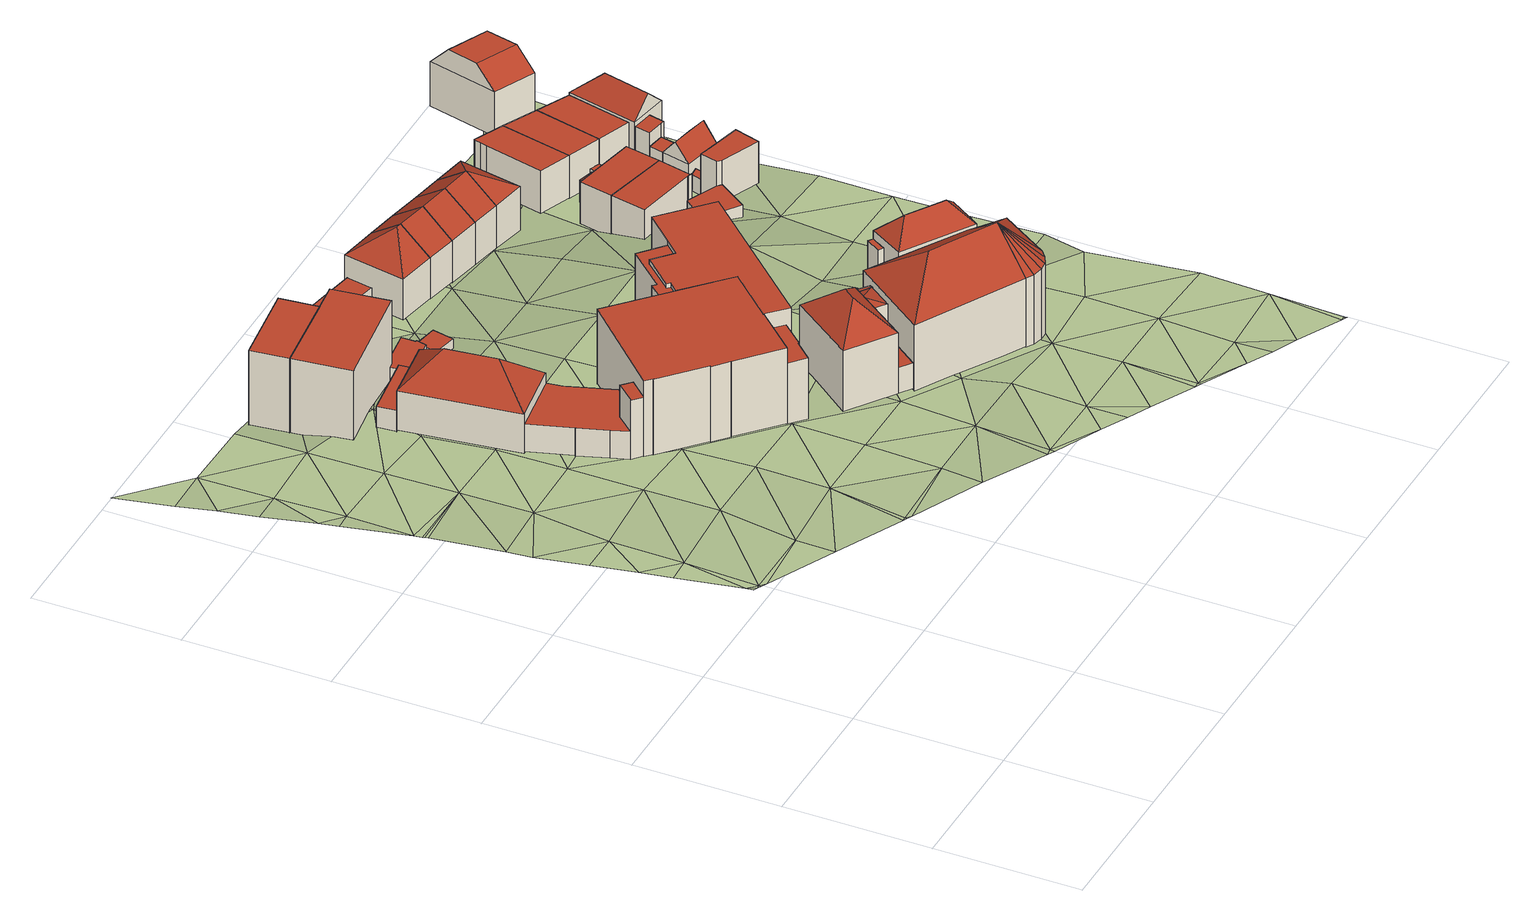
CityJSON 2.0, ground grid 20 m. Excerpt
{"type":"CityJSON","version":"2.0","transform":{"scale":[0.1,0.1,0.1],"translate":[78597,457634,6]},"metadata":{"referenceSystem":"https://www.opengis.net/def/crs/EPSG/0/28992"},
"CityObjects":{
"building1":{"type":"Building","attributes":{"RelativeEavesHeight":11.85,"AbsoluteEavesHeight":19.68,"RelativeRidgeHeight":11.85,"AbsoluteRidgeHeight":19.68,"roofType":"1000"},"geometry":[{"type":"Solid","lod":"2","boundaries":[[[[0,1,2,3]],[[1,4,5,2]],[[4,6,7,5]],[[6,0,3,7]],[[6,4,1,0]],[[3,2,5,7]]]],"semantics":{"surfaces":[{"type":"WallSurface"},{"type":"RoofSurface","Slope":90,"Direction":0},{"type":"GroundSurface"}],"values":[[0,0,0,0,1,2]]}}]},
"building2":{"type":"Building","children":["building2-1","building2-2","building2-3"]},
"building2-1":{"type":"BuildingPart","attributes":{"RelativeEavesHeight":11.81,"AbsoluteEavesHeight":19.68,"RelativeRidgeHeight":11.81,"AbsoluteRidgeHeight":19.68,"roofType":"1000"},"parents":["building2"],"geometry":[{"type":"Solid","lod":"2","boundaries":[[[[8,9,10,11]],[[9,1,12,10]],[[1,13,14,12]],[[13,8,11,14]],[[13,1,9,8]],[[11,10,12,14]]]],"semantics":{"surfaces":[{"type":"WallSurface"},{"type":"RoofSurface","Slope":90,"Direction":0},{"type":"GroundSurface"}],"values":[[0,0,0,0,1,2]]}}]},
"building2-2":{"type":"BuildingPart","attributes":{"RelativeEavesHeight":1.75,"AbsoluteEavesHeight":10.02,"RelativeRidgeHeight":1.75,"AbsoluteRidgeHeight":10.02,"roofType":"1000"},"parents":["building2"],"geometry":[{"type":"Solid","lod":"2","boundaries":[[[[15,16,17,18]],[[16,19,20,17]],[[19,21,22,20]],[[21,15,18,22]],[[21,19,16,15]],[[18,17,20,22]]]],"semantics":{"surfaces":[{"type":"WallSurface"},{"type":"RoofSurface","Slope":90,"Direction":0},{"type":"GroundSurface"}],"values":[[0,0,0,0,1,2]]}}]},
"building2-3":{"type":"BuildingPart","attributes":{"RelativeEavesHeight":2.53,"AbsoluteEavesHeight":10.43,"RelativeRidgeHeight":2.53,"AbsoluteRidgeHeight":10.43,"roofType":"1000"},"parents":["building2"],"geometry":[{"type":"Solid","lod":"2","boundaries":[[[[23,24,25,11]],[[24,26,27,25]],[[26,28,29,27]],[[28,30,31,29]],[[30,32,33,31]],[[32,34,35,33]],[[34,36,37,35]],[[36,23,11,37]],[[36,34,32,30,28,26,24,23]],[[11,25,27,29,31,33,35,37]]]],"semantics":{"surfaces":[{"type":"WallSurface"},{"type":"RoofSurface","Slope":90,"Direction":0},{"type":"GroundSurface"}],"values":[[0,0,0,0,0,0,0,0,1,2]]}}]},
"building3":{"type":"Building","children":["building3-1","building3-2","building3-3","building3-4","building3-5","building3-6","building3-7","building3-8","building3-9"]},
"building3-1":{"type":"BuildingPart","attributes":{"RelativeEavesHeight":11.09,"AbsoluteEavesHeight":21.12,"RelativeRidgeHeight":11.09,"AbsoluteRidgeHeight":21.12,"roofType":"1000"},"parents":["building3"],"geometry":[{"type":"Solid","lod":"2","boundaries":[[[[38,39,40,41]],[[39,42,43,40]],[[42,44,45,43]],[[44,46,47,45]],[[46,48,49,47]],[[48,50,51,49]],[[50,52,53,51]],[[52,54,55,53]],[[54,56,57,55]],[[56,58,59,57]],[[58,38,41,59]],[[58,56,54,52,50,48,46,44,42,39,38]],[[41,40,43,45,47,49,51,53,55,57,59]]]],"semantics":{"surfaces":[{"type":"WallSurface"},{"type":"RoofSurface","Slope":90,"Direction":0},{"type":"GroundSurface"}],"values":[[0,0,0,0,0,0,0,0,0,0,0,1,2]]}}]},
"building3-2":{"type":"BuildingPart","attributes":{"RelativeEavesHeight":10.36,"AbsoluteEavesHeight":20.52,"RelativeRidgeHeight":10.36,"AbsoluteRidgeHeight":20.52,"roofType":"1000"},"parents":["building3"],"geometry":[{"type":"Solid","lod":"2","boundaries":[[[[60,61,62,63]],[[61,64,65,62]],[[64,66,67,65]],[[66,68,69,67]],[[68,70,71,69]],[[70,72,73,71]],[[72,74,75,73]],[[74,76,77,75]],[[76,78,79,77]],[[78,60,63,79]],[[78,76,74,72,70,68,66,64,61,60]],[[63,62,65,67,69,71,73,75,77,79]]]],"semantics":{"surfaces":[{"type":"WallSurface"},{"type":"RoofSurface","Slope":90,"Direction":82.88},{"type":"GroundSurface"}],"values":[[0,0,0,0,0,0,0,0,0,0,1,2]]}}]},
"building3-3":{"type":"BuildingPart","attributes":{"RelativeEavesHeight":8.58,"AbsoluteEavesHeight":18.82,"RelativeRidgeHeight":8.58,"AbsoluteRidgeHeight":18.82,"roofType":"1000"},"parents":["building3"],"geometry":[{"type":"Solid","lod":"2","boundaries":[[[[80,81,82,77]],[[81,83,84,82]],[[83,85,79,84]],[[85,80,77,79]],[[85,83,81,80]],[[77,82,84,79]]]],"semantics":{"surfaces":[{"type":"WallSurface"},{"type":"RoofSurface","Slope":90,"Direction":0},{"type":"GroundSurface"}],"values":[[0,0,0,0,1,2]]}}]},
"building3-4":{"type":"BuildingPart","attributes":{"RelativeEavesHeight":11.25,"AbsoluteEavesHeight":21.12,"RelativeRidgeHeight":11.25,"AbsoluteRidgeHeight":21.12,"roofType":"1000"},"parents":["building3"],"geometry":[{"type":"Solid","lod":"2","boundaries":[[[[56,86,87,88]],[[86,89,90,87]],[[89,91,92,90]],[[91,93,94,92]],[[93,95,96,94]],[[95,97,98,96]],[[97,99,100,98]],[[99,101,102,100]],[[101,103,104,102]],[[103,56,88,104]],[[103,101,99,97,95,93,91,89,86,56]],[[88,87,90,92,94,96,98,100,102,104]]]],"semantics":{"surfaces":[{"type":"WallSurface"},{"type":"RoofSurface","Slope":90,"Direction":0},{"type":"GroundSurface"}],"values":[[0,0,0,0,0,0,0,0,0,0,1,2]]}}]},
"building3-5":{"type":"BuildingPart","attributes":{"RelativeEavesHeight":8.99,"AbsoluteEavesHeight":18.8,"RelativeRidgeHeight":8.99,"AbsoluteRidgeHeight":18.8,"roofType":"1000"},"parents":["building3"],"geometry":[{"type":"Solid","lod":"2","boundaries":[[[[105,106,107,108]],[[106,109,110,107]],[[109,111,112,110]],[[111,113,114,112]],[[113,115,116,114]],[[115,105,108,116]],[[115,113,111,109,106,105]],[[108,107,110,112,114,116]]]],"semantics":{"surfaces":[{"type":"WallSurface"},{"type":"RoofSurface","Slope":90,"Direction":0},{"type":"GroundSurface"}],"values":[[0,0,0,0,0,0,1,2]]}}]},
"building3-6":{"type":"BuildingPart","attributes":{"RelativeEavesHeight":3.45,"AbsoluteEavesHeight":12.64,"RelativeRidgeHeight":3.45,"AbsoluteRidgeHeight":12.64,"roofType":"1000"},"parents":["building3"],"geometry":[{"type":"Solid","lod":"2","boundaries":[[[[117,118,119,120]],[[118,121,122,119]],[[121,123,124,122]],[[123,117,120,124]],[[123,121,118,117]],[[120,119,122,124]]]],"semantics":{"surfaces":[{"type":"WallSurface"},{"type":"RoofSurface","Slope":90,"Direction":0},{"type":"GroundSurface"}],"values":[[0,0,0,0,1,2]]}}]},
"building3-7":{"type":"BuildingPart","attributes":{"RelativeEavesHeight":5.82,"AbsoluteEavesHeight":15.54,"RelativeRidgeHeight":10.03,"AbsoluteRidgeHeight":19.74,"roofType":"1040"},"parents":["building3"],"geometry":[{"type":"Solid","lod":"2","boundaries":[[[[125,126,127,128]],[[126,129,130,127]],[[129,131,132,130]],[[131,125,128,132]],[[129,126,133]],[[125,131,134]],[[126,125,134,133]],[[131,129,133,134]],[[128,127,130,132]]]],"semantics":{"surfaces":[{"type":"WallSurface"},{"type":"RoofSurface","Slope":46.97,"Direction":352.39},{"type":"RoofSurface","Slope":46.97,"Direction":171.93},{"type":"RoofSurface","Slope":46.97,"Direction":262.25},{"type":"RoofSurface","Slope":46.97,"Direction":82.16},{"type":"GroundSurface"}],"values":[[0,0,0,0,1,2,3,4,5]]}}]},
"building3-8":{"type":"BuildingPart","attributes":{"RelativeEavesHeight":8.71,"AbsoluteEavesHeight":18.68,"RelativeRidgeHeight":8.71,"AbsoluteRidgeHeight":18.68,"roofType":"1000"},"parents":["building3"],"geometry":[{"type":"Solid","lod":"2","boundaries":[[[[135,136,137,138]],[[136,139,140,137]],[[139,141,142,140]],[[141,143,144,142]],[[143,135,138,144]],[[143,141,139,136,135]],[[138,137,140,142,144]]]],"semantics":{"surfaces":[{"type":"WallSurface"},{"type":"RoofSurface","Slope":90,"Direction":0},{"type":"GroundSurface"}],"values":[[0,0,0,0,0,1,2]]}}]},
"building3-9":{"type":"BuildingPart","attributes":{"RelativeEavesHeight":4.07,"AbsoluteEavesHeight":13.98,"RelativeRidgeHeight":4.07,"AbsoluteRidgeHeight":13.98,"roofType":"1000"},"parents":["building3"],"geometry":[{"type":"Solid","lod":"2","boundaries":[[[[145,146,147,148]],[[146,149,150,147]],[[149,151,152,150]],[[151,153,154,152]],[[153,155,156,154]],[[155,157,158,156]],[[157,159,160,158]],[[159,161,162,160]],[[161,163,164,162]],[[163,145,148,164]],[[163,161,159,157,155,153,151,149,146,145]],[[148,147,150,152,154,156,158,160,162,164]]]],"semantics":{"surfaces":[{"type":"WallSurface"},{"type":"RoofSurface","Slope":90,"Direction":0},{"type":"GroundSurface"}],"values":[[0,0,0,0,0,0,0,0,0,0,1,2]]}}]},
"building4":{"type":"Building","attributes":{"RelativeEavesHeight":2.69,"AbsoluteEavesHeight":10.41,"RelativeRidgeHeight":2.69,"AbsoluteRidgeHeight":10.41,"roofType":"1000"},"geometry":[{"type":"Solid","lod":"2","boundaries":[[[[165,166,167,168]],[[166,169,170,167]],[[169,171,172,170]],[[171,165,168,172]],[[171,169,166,165]],[[168,167,170,172]]]],"semantics":{"surfaces":[{"type":"WallSurface"},{"type":"RoofSurface","Slope":90,"Direction":0},{"type":"GroundSurface"}],"values":[[0,0,0,0,1,2]]}}]},
"building5":{"type":"Building","children":["building5-1","building5-2","building5-3","building5-4"]},
"building5-1":{"type":"BuildingPart","attributes":{"RelativeEavesHeight":3.76,"AbsoluteEavesHeight":13.2,"RelativeRidgeHeight":3.76,"AbsoluteRidgeHeight":13.2,"roofType":"1000"},"parents":["building5"],"geometry":[{"type":"Solid","lod":"2","boundaries":[[[[173,174,175,176]],[[174,177,178,175]],[[177,179,180,178]],[[179,173,176,180]],[[179,177,174,173]],[[176,175,178,180]]]],"semantics":{"surfaces":[{"type":"WallSurface"},{"type":"RoofSurface","Slope":90,"Direction":0},{"type":"GroundSurface"}],"values":[[0,0,0,0,1,2]]}}]},
"building5-2":{"type":"BuildingPart","attributes":{"RelativeEavesHeight":8.09,"AbsoluteEavesHeight":17.8,"RelativeRidgeHeight":8.72,"AbsoluteRidgeHeight":18.42,"roofType":"1120"},"parents":["building5"],"geometry":[{"type":"Solid","lod":"2","boundaries":[[[[181,182,183,184]],[[182,185,186,183]],[[185,187,188,186]],[[187,181,184,188]],[[182,181,189]],[[185,182,189]],[[187,185,189]],[[181,187,189]],[[184,183,186,188]]]],"semantics":{"surfaces":[{"type":"WallSurface"},{"type":"RoofSurface","Slope":74.5,"Direction":126.23},{"type":"RoofSurface","Slope":72.62,"Direction":215.69},{"type":"RoofSurface","Slope":0,"Direction":305.27},{"type":"RoofSurface","Slope":72.11,"Direction":35.34},{"type":"GroundSurface"}],"values":[[0,0,0,0,1,2,3,4,5]]}}]},
"building5-3":{"type":"BuildingPart","attributes":{"RelativeEavesHeight":7.93,"AbsoluteEavesHeight":17.8,"RelativeRidgeHeight":7.93,"AbsoluteRidgeHeight":17.8,"roofType":"1000"},"parents":["building5"],"geometry":[{"type":"Solid","lod":"2","boundaries":[[[[187,190,191,192]],[[190,193,194,191]],[[193,195,196,194]],[[195,197,198,196]],[[197,181,199,198]],[[181,187,192,199]],[[181,197,195,193,190,187]],[[192,191,194,196,198,199]]]],"semantics":{"surfaces":[{"type":"WallSurface"},{"type":"RoofSurface","Slope":90,"Direction":0},{"type":"GroundSurface"}],"values":[[0,0,0,0,0,0,1,2]]}}]},
"building5-4":{"type":"BuildingPart","attributes":{"RelativeEavesHeight":9.04,"AbsoluteEavesHeight":18.5,"RelativeRidgeHeight":12.84,"AbsoluteRidgeHeight":22.3,"roofType":"1040"},"parents":["building5"],"geometry":[{"type":"Solid","lod":"2","boundaries":[[[[200,201,202,203]],[[201,204,205,202]],[[204,206,207,205]],[[206,200,203,207]],[[204,201,208]],[[200,206,209]],[[201,200,209,208]],[[206,204,208,209]],[[203,202,205,207]]]],"semantics":{"surfaces":[{"type":"WallSurface"},{"type":"RoofSurface","Slope":48.47,"Direction":215.42},{"type":"RoofSurface","Slope":48.47,"Direction":35.89},{"type":"RoofSurface","Slope":44.86,"Direction":125.3},{"type":"RoofSurface","Slope":44.86,"Direction":305.55},{"type":"GroundSurface"}],"values":[[0,0,0,0,1,2,3,4,5]]}}]},
"building6":{"type":"Building","children":["building6-1","building6-2"]},
"building6-1":{"type":"BuildingPart","attributes":{"RelativeEavesHeight":6,"AbsoluteEavesHeight":13.61,"RelativeRidgeHeight":9.22,"AbsoluteRidgeHeight":16.84,"roofType":"1130"},"parents":["building6"],"geometry":[{"type":"Solid","lod":"2","boundaries":[[[[210,211,212,213]],[[211,214,215,212]],[[214,216,217,215]],[[216,210,213,217]],[[214,211,218]],[[210,216,219]],[[211,210,219,218]],[[216,214,218,219]],[[213,212,215,217]]]],"semantics":{"surfaces":[{"type":"WallSurface"},{"type":"RoofSurface","Slope":55.9,"Direction":280.5},{"type":"RoofSurface","Slope":53.64,"Direction":190.85},{"type":"RoofSurface","Slope":53.75,"Direction":10.7},{"type":"GroundSurface"}],"values":[[0,0,0,0,1,0,2,3,4]]}}]},
"building6-2":{"type":"BuildingPart","attributes":{"RelativeEavesHeight":2.76,"AbsoluteEavesHeight":10.41,"RelativeRidgeHeight":2.76,"AbsoluteRidgeHeight":10.41,"roofType":"1010"},"parents":["building6"],"geometry":[{"type":"Solid","lod":"2","boundaries":[[[[220,221,222,223]],[[221,224,225,222]],[[224,226,227,225]],[[226,220,223,227]],[[226,224,221,220]],[[223,222,225,227]]]],"semantics":{"surfaces":[{"type":"WallSurface"},{"type":"RoofSurface","Slope":90,"Direction":0},{"type":"GroundSurface"}],"values":[[0,0,0,0,1,2]]}}]},
"building7":{"type":"Building","attributes":{"RelativeEavesHeight":10.04,"AbsoluteEavesHeight":18.86,"RelativeRidgeHeight":14.78,"AbsoluteRidgeHeight":23.61,"roofType":"1130"},"geometry":[{"type":"Solid","lod":"2","boundaries":[[[[228,229,230,231]],[[229,232,233,230]],[[232,234,235,233]],[[234,228,231,235]],[[232,229,236]],[[228,234,237]],[[229,228,237,236]],[[234,232,236,237]],[[231,230,233,235]]]],"semantics":{"surfaces":[{"type":"WallSurface"},{"type":"RoofSurface","Slope":50.24,"Direction":306.13},{"type":"RoofSurface","Slope":52.05,"Direction":209.11},{"type":"RoofSurface","Slope":52.98,"Direction":30.52},{"type":"GroundSurface"}],"values":[[0,0,0,0,1,0,2,3,4]]}}]},
"building8":{"type":"Building","attributes":{"RelativeEavesHeight":6.15,"AbsoluteEavesHeight":13.61,"RelativeRidgeHeight":9.38,"AbsoluteRidgeHeight":16.84,"roofType":"1030"},"geometry":[{"type":"Solid","lod":"2","boundaries":[[[[238,210,239,240]],[[210,216,241,239]],[[216,242,243,241]],[[242,238,240,243]],[[216,210,219]],[[238,242,244]],[[210,238,244,219]],[[242,216,219,244]],[[240,239,241,243]]]],"semantics":{"surfaces":[{"type":"WallSurface"},{"type":"RoofSurface","Slope":53.72,"Direction":190.9},{"type":"RoofSurface","Slope":53.72,"Direction":10.81},{"type":"GroundSurface"}],"values":[[0,0,0,0,0,0,1,2,3]]}}]},
"building9":{"type":"Building","children":["building9-1","building9-2","building9-3","building9-4"]},
"building9-1":{"type":"BuildingPart","attributes":{"RelativeEavesHeight":10.44,"AbsoluteEavesHeight":18.86,"RelativeRidgeHeight":15.19,"AbsoluteRidgeHeight":23.61,"roofType":"1070"},"parents":["building9"],"geometry":[{"type":"Solid","lod":"2","boundaries":[[[[245,246,247,248]],[[246,249,250,247]],[[249,251,252,250]],[[251,253,254,252]],[[253,228,255,254]],[[228,234,256,255]],[[234,257,258,256]],[[257,245,248,258]],[[246,245,237]],[[249,246,237]],[[251,249,237]],[[253,251,237]],[[228,253,237]],[[234,228,237]],[[257,234,237]],[[245,257,237]],[[248,247,250,252,254,255,256,258]]]],"semantics":{"surfaces":[{"type":"WallSurface"},{"type":"RoofSurface","Slope":48.25,"Direction":137.38},{"type":"RoofSurface","Slope":50.55,"Direction":155.22},{"type":"RoofSurface","Slope":51.91,"Direction":173.13},{"type":"RoofSurface","Slope":52.27,"Direction":192.32},{"type":"RoofSurface","Slope":51.95,"Direction":209.04},{"type":"RoofSurface","Slope":0,"Direction":299.64},{"type":"RoofSurface","Slope":51.73,"Direction":36.91},{"type":"RoofSurface","Slope":45.77,"Direction":122.49},{"type":"GroundSurface"}],"values":[[0,0,0,0,0,0,0,0,1,2,3,4,5,6,7,8,9]]}}]},
"building9-2":{"type":"BuildingPart","attributes":{"RelativeEavesHeight":2.31,"AbsoluteEavesHeight":11.07,"RelativeRidgeHeight":2.76,"AbsoluteRidgeHeight":11.53,"roofType":"1030"},"parents":["building9"],"geometry":[{"type":"Solid","lod":"2","boundaries":[[[[259,260,261,262]],[[260,263,264,261]],[[263,265,266,264]],[[265,259,262,266]],[[263,260,267]],[[259,265,268]],[[260,259,268,267]],[[265,263,267,268]],[[262,261,264,266]]]],"semantics":{"surfaces":[{"type":"WallSurface"},{"type":"RoofSurface","Slope":66.63,"Direction":300.1},{"type":"RoofSurface","Slope":66.62,"Direction":119.56},{"type":"GroundSurface"}],"values":[[0,0,0,0,0,0,1,2,3]]}}]},
"building9-3":{"type":"BuildingPart","attributes":{"RelativeEavesHeight":4.86,"AbsoluteEavesHeight":13.2,"RelativeRidgeHeight":4.86,"AbsoluteRidgeHeight":13.2,"roofType":"1000"},"parents":["building9"],"geometry":[{"type":"Solid","lod":"2","boundaries":[[[[269,270,271,272]],[[270,273,274,271]],[[273,275,276,274]],[[275,277,278,276]],[[277,269,272,278]],[[277,275,273,270,269]],[[272,271,274,276,278]]]],"semantics":{"surfaces":[{"type":"WallSurface"},{"type":"RoofSurface","Slope":90,"Direction":248.65},{"type":"GroundSurface"}],"values":[[0,0,0,0,0,1,2]]}}]},
"building9-4":{"type":"BuildingPart","attributes":{"RelativeEavesHeight":3.58,"AbsoluteEavesHeight":11.9,"RelativeRidgeHeight":3.58,"AbsoluteRidgeHeight":11.9,"roofType":"1000"},"parents":["building9"],"geometry":[{"type":"Solid","lod":"2","boundaries":[[[[279,280,274,276]],[[280,281,282,274]],[[281,283,284,282]],[[283,285,286,284]],[[285,287,288,286]],[[287,289,290,288]],[[289,291,278,290]],[[291,279,276,278]],[[291,289,287,285,283,281,280,279]],[[276,274,282,284,286,288,290,278]]]],"semantics":{"surfaces":[{"type":"WallSurface"},{"type":"RoofSurface","Slope":90,"Direction":233.91},{"type":"GroundSurface"}],"values":[[0,0,0,0,0,0,0,0,1,2]]}}]},
"building10":{"type":"Building","attributes":{"RelativeEavesHeight":6.36,"AbsoluteEavesHeight":13.61,"RelativeRidgeHeight":9.59,"AbsoluteRidgeHeight":16.84,"roofType":"1030"},"geometry":[{"type":"Solid","lod":"2","boundaries":[[[[292,238,293,294]],[[238,242,295,293]],[[242,296,297,295]],[[296,292,294,297]],[[242,238,244]],[[292,296,298]],[[238,292,298,244]],[[296,242,244,298]],[[294,293,295,297]]]],"semantics":{"surfaces":[{"type":"WallSurface"},{"type":"RoofSurface","Slope":53.77,"Direction":190.91},{"type":"RoofSurface","Slope":53.77,"Direction":10.82},{"type":"GroundSurface"}],"values":[[0,0,0,0,0,0,1,2,3]]}}]},
"building11":{"type":"Building","attributes":{"RelativeEavesHeight":6.47,"AbsoluteEavesHeight":13.61,"RelativeRidgeHeight":9.7,"AbsoluteRidgeHeight":16.84,"roofType":"1030"},"geometry":[{"type":"Solid","lod":"2","boundaries":[[[[299,292,300,301]],[[292,296,302,300]],[[296,303,304,302]],[[303,299,301,304]],[[296,292,298]],[[299,303,305]],[[292,299,305,298]],[[303,296,298,305]],[[301,300,302,304]]]],"semantics":{"surfaces":[{"type":"WallSurface"},{"type":"RoofSurface","Slope":53.81,"Direction":190.91},{"type":"RoofSurface","Slope":53.81,"Direction":10.82},{"type":"GroundSurface"}],"values":[[0,0,0,0,0,0,1,2,3]]}}]},
"building12":{"type":"Building","children":["building12-1","building12-2"]},
"building12-1":{"type":"BuildingPart","attributes":{"RelativeEavesHeight":5.87,"AbsoluteEavesHeight":13.97,"RelativeRidgeHeight":8.82,"AbsoluteRidgeHeight":16.91,"roofType":"1040"},"parents":["building12"],"geometry":[{"type":"Solid","lod":"2","boundaries":[[[[306,307,308,309]],[[307,310,311,308]],[[310,312,313,311]],[[312,306,309,313]],[[310,307,314]],[[306,312,315]],[[307,306,315,314]],[[312,310,314,315]],[[309,308,311,313]]]],"semantics":{"surfaces":[{"type":"WallSurface"},{"type":"RoofSurface","Slope":42.08,"Direction":299.93},{"type":"RoofSurface","Slope":42.11,"Direction":122.25},{"type":"RoofSurface","Slope":42.71,"Direction":212.88},{"type":"RoofSurface","Slope":42.71,"Direction":33.02},{"type":"GroundSurface"}],"values":[[0,0,0,0,1,2,3,4,5]]}}]},
"building12-2":{"type":"BuildingPart","attributes":{"RelativeEavesHeight":4.59,"AbsoluteEavesHeight":12.82,"RelativeRidgeHeight":4.59,"AbsoluteRidgeHeight":12.82,"roofType":"1000"},"parents":["building12"],"geometry":[{"type":"Solid","lod":"2","boundaries":[[[[316,317,318,319]],[[317,320,321,318]],[[320,322,323,321]],[[322,316,319,323]],[[322,320,317,316]],[[319,318,321,323]]]],"semantics":{"surfaces":[{"type":"WallSurface"},{"type":"RoofSurface","Slope":90,"Direction":0},{"type":"GroundSurface"}],"values":[[0,0,0,0,1,2]]}}]},
"building13":{"type":"Building","attributes":{"RelativeEavesHeight":6.51,"AbsoluteEavesHeight":13.61,"RelativeRidgeHeight":9.74,"AbsoluteRidgeHeight":16.84,"roofType":"1120"},"geometry":[{"type":"Solid","lod":"2","boundaries":[[[[324,299,301,325]],[[299,303,304,301]],[[303,326,327,304]],[[326,324,325,327]],[[299,324,305]],[[303,299,305]],[[326,303,305]],[[324,326,305]],[[325,301,304,327]]]],"semantics":{"surfaces":[{"type":"WallSurface"},{"type":"RoofSurface","Slope":53.83,"Direction":190.95},{"type":"RoofSurface","Slope":0,"Direction":280.77},{"type":"RoofSurface","Slope":53.83,"Direction":10.77},{"type":"RoofSurface","Slope":56.54,"Direction":101.1},{"type":"GroundSurface"}],"values":[[0,0,0,0,1,2,3,4,5]]}}]},
"building14":{"type":"Building","children":["building14-1","building14-2","building14-3","building14-4"]},
"building14-1":{"type":"BuildingPart","attributes":{"RelativeEavesHeight":2.54,"AbsoluteEavesHeight":9.93,"RelativeRidgeHeight":2.54,"AbsoluteRidgeHeight":9.93,"roofType":"1000"},"parents":["building14"],"geometry":[{"type":"Solid","lod":"2","boundaries":[[[[328,329,330,331]],[[329,332,333,330]],[[332,334,335,333]],[[334,336,337,335]],[[336,328,331,337]],[[336,334,332,329,328]],[[331,330,333,335,337]]]],"semantics":{"surfaces":[{"type":"WallSurface"},{"type":"RoofSurface","Slope":90,"Direction":0},{"type":"GroundSurface"}],"values":[[0,0,0,0,0,1,2]]}}]},
"building14-2":{"type":"BuildingPart","attributes":{"RelativeEavesHeight":5.23,"AbsoluteEavesHeight":13.42,"RelativeRidgeHeight":5.23,"AbsoluteRidgeHeight":13.42,"roofType":"1000"},"parents":["building14"],"geometry":[{"type":"Solid","lod":"2","boundaries":[[[[338,339,340,341]],[[339,342,343,340]],[[342,338,341,343]],[[342,339,338]],[[341,340,343]]]],"semantics":{"surfaces":[{"type":"WallSurface"},{"type":"RoofSurface","Slope":90,"Direction":0},{"type":"GroundSurface"}],"values":[[0,0,0,1,2]]}}]},
"building14-3":{"type":"BuildingPart","attributes":{"RelativeEavesHeight":5.62,"AbsoluteEavesHeight":13.42,"RelativeRidgeHeight":5.62,"AbsoluteRidgeHeight":13.42,"roofType":"1000"},"parents":["building14"],"geometry":[{"type":"Solid","lod":"2","boundaries":[[[[344,345,346,347]],[[345,348,349,346]],[[348,339,350,349]],[[339,344,347,350]],[[339,348,345,344]],[[347,346,349,350]]]],"semantics":{"surfaces":[{"type":"WallSurface"},{"type":"RoofSurface","Slope":90,"Direction":0},{"type":"GroundSurface"}],"values":[[0,0,0,0,1,2]]}}]},
"building14-4":{"type":"BuildingPart","attributes":{"RelativeEavesHeight":2.14,"AbsoluteEavesHeight":9.44,"RelativeRidgeHeight":2.14,"AbsoluteRidgeHeight":9.44,"roofType":"1000"},"parents":["building14"],"geometry":[{"type":"Solid","lod":"2","boundaries":[[[[351,352,353,354]],[[352,355,356,353]],[[355,357,358,356]],[[357,351,354,358]],[[357,355,352,351]],[[354,353,356,358]]]],"semantics":{"surfaces":[{"type":"WallSurface"},{"type":"RoofSurface","Slope":90,"Direction":0},{"type":"GroundSurface"}],"values":[[0,0,0,0,1,2]]}}]},
"building15":{"type":"Building","attributes":{"RelativeEavesHeight":6.26,"AbsoluteEavesHeight":13.42,"RelativeRidgeHeight":6.26,"AbsoluteRidgeHeight":13.42,"roofType":"1000"},"geometry":[{"type":"Solid","lod":"2","boundaries":[[[[348,345,359,360]],[[345,361,362,359]],[[361,363,364,362]],[[363,348,360,364]],[[363,361,345,348]],[[360,359,362,364]]]],"semantics":{"surfaces":[{"type":"WallSurface"},{"type":"RoofSurface","Slope":90,"Direction":0},{"type":"GroundSurface"}],"values":[[0,0,0,0,1,2]]}}]},
"building16":{"type":"Building","attributes":{"RelativeEavesHeight":6.29,"AbsoluteEavesHeight":13.26,"RelativeRidgeHeight":6.29,"AbsoluteRidgeHeight":13.26,"roofType":"1000"},"geometry":[{"type":"Solid","lod":"2","boundaries":[[[[365,366,367,368]],[[366,369,370,367]],[[369,371,372,370]],[[371,373,374,372]],[[373,375,376,374]],[[375,377,378,376]],[[377,365,368,378]],[[377,375,373,371,369,366,365]],[[368,367,370,372,374,376,378]]]],"semantics":{"surfaces":[{"type":"WallSurface"},{"type":"RoofSurface","Slope":90,"Direction":0},{"type":"GroundSurface"}],"values":[[0,0,0,0,0,0,0,1,2]]}}]},
"building17":{"type":"Building","children":["building17-1","building17-2","building17-3"]},
"building17-1":{"type":"BuildingPart","attributes":{"RelativeEavesHeight":2.46,"AbsoluteEavesHeight":9.56,"RelativeRidgeHeight":2.46,"AbsoluteRidgeHeight":9.56,"roofType":"1000"},"parents":["building17"],"geometry":[{"type":"Solid","lod":"2","boundaries":[[[[379,380,381,382]],[[380,383,384,381]],[[383,385,386,384]],[[385,387,388,386]],[[387,389,390,388]],[[389,379,382,390]],[[389,387,385,383,380,379]],[[382,381,384,386,388,390]]]],"semantics":{"surfaces":[{"type":"WallSurface"},{"type":"RoofSurface","Slope":90,"Direction":0},{"type":"GroundSurface"}],"values":[[0,0,0,0,0,0,1,2]]}}]},
"building17-2":{"type":"BuildingPart","attributes":{"RelativeEavesHeight":3.22,"AbsoluteEavesHeight":10.36,"RelativeRidgeHeight":3.22,"AbsoluteRidgeHeight":10.36,"roofType":"1000"},"parents":["building17"],"geometry":[{"type":"Solid","lod":"2","boundaries":[[[[391,392,393,388]],[[392,394,395,393]],[[394,396,390,395]],[[396,391,388,390]],[[396,394,392,391]],[[388,393,395,390]]]],"semantics":{"surfaces":[{"type":"WallSurface"},{"type":"RoofSurface","Slope":90,"Direction":0},{"type":"GroundSurface"}],"values":[[0,0,0,0,1,2]]}}]},
"building17-3":{"type":"BuildingPart","attributes":{"RelativeEavesHeight":6.37,"AbsoluteEavesHeight":13.26,"RelativeRidgeHeight":6.37,"AbsoluteRidgeHeight":13.26,"roofType":"1000"},"parents":["building17"],"geometry":[{"type":"Solid","lod":"2","boundaries":[[[[365,377,397,398]],[[377,399,400,397]],[[399,401,402,400]],[[401,365,398,402]],[[401,399,377,365]],[[398,397,400,402]]]],"semantics":{"surfaces":[{"type":"WallSurface"},{"type":"RoofSurface","Slope":90,"Direction":0},{"type":"GroundSurface"}],"values":[[0,0,0,0,1,2]]}}]},
"building18":{"type":"Building","children":["building18-1","building18-2"]},
"building18-1":{"type":"BuildingPart","attributes":{"RelativeEavesHeight":2.44,"AbsoluteEavesHeight":9.73,"RelativeRidgeHeight":2.44,"AbsoluteRidgeHeight":9.73,"roofType":"1000"},"parents":["building18"],"geometry":[{"type":"Solid","lod":"2","boundaries":[[[[403,404,405,406]],[[404,407,408,405]],[[407,409,410,408]],[[409,403,406,410]],[[409,407,404,403]],[[406,405,408,410]]]],"semantics":{"surfaces":[{"type":"WallSurface"},{"type":"RoofSurface","Slope":90,"Direction":0},{"type":"GroundSurface"}],"values":[[0,0,0,0,1,2]]}}]},
"building18-2":{"type":"BuildingPart","attributes":{"RelativeEavesHeight":6.22,"AbsoluteEavesHeight":13.53,"RelativeRidgeHeight":6.22,"AbsoluteRidgeHeight":13.53,"roofType":"1000"},"parents":["building18"],"geometry":[{"type":"Solid","lod":"2","boundaries":[[[[411,412,413,408]],[[412,414,415,413]],[[414,416,417,415]],[[416,418,419,417]],[[418,420,410,419]],[[420,411,408,410]],[[420,418,416,414,412,411]],[[408,413,415,417,419,410]]]],"semantics":{"surfaces":[{"type":"WallSurface"},{"type":"RoofSurface","Slope":90,"Direction":0},{"type":"GroundSurface"}],"values":[[0,0,0,0,0,0,1,2]]}}]},
"building19":{"type":"Building","children":["building19-1","building19-2","building19-3","building19-4"]},
"building19-1":{"type":"BuildingPart","attributes":{"RelativeEavesHeight":2.05,"AbsoluteEavesHeight":9.23,"RelativeRidgeHeight":2.05,"AbsoluteRidgeHeight":9.23,"roofType":"1000"},"parents":["building19"],"geometry":[{"type":"Solid","lod":"2","boundaries":[[[[421,422,423,424]],[[422,425,426,423]],[[425,427,428,426]],[[427,421,424,428]],[[427,425,422,421]],[[424,423,426,428]]]],"semantics":{"surfaces":[{"type":"WallSurface"},{"type":"RoofSurface","Slope":90,"Direction":0},{"type":"GroundSurface"}],"values":[[0,0,0,0,1,2]]}}]},
"building19-2":{"type":"BuildingPart","attributes":{"RelativeEavesHeight":3.97,"AbsoluteEavesHeight":11.13,"RelativeRidgeHeight":3.97,"AbsoluteRidgeHeight":11.13,"roofType":"1000"},"parents":["building19"],"geometry":[{"type":"Solid","lod":"2","boundaries":[[[[429,430,431,432]],[[430,433,434,431]],[[433,435,436,434]],[[435,429,432,436]],[[435,433,430,429]],[[432,431,434,436]]]],"semantics":{"surfaces":[{"type":"WallSurface"},{"type":"RoofSurface","Slope":90,"Direction":191.59},{"type":"GroundSurface"}],"values":[[0,0,0,0,1,2]]}}]},
"building19-3":{"type":"BuildingPart","attributes":{"RelativeEavesHeight":2.18,"AbsoluteEavesHeight":9.44,"RelativeRidgeHeight":2.18,"AbsoluteRidgeHeight":9.44,"roofType":"1000"},"parents":["building19"],"geometry":[{"type":"Solid","lod":"2","boundaries":[[[[437,438,406,405]],[[438,355,356,406]],[[355,352,353,356]],[[352,439,440,353]],[[439,441,442,440]],[[441,437,405,442]],[[441,439,352,355,438,437]],[[405,406,356,353,440,442]]]],"semantics":{"surfaces":[{"type":"WallSurface"},{"type":"RoofSurface","Slope":90,"Direction":0},{"type":"GroundSurface"}],"values":[[0,0,0,0,0,0,1,2]]}}]},
"building19-4":{"type":"BuildingPart","attributes":{"RelativeEavesHeight":3.93,"AbsoluteEavesHeight":11.13,"RelativeRidgeHeight":6.25,"AbsoluteRidgeHeight":13.46,"roofType":"1030"},"parents":["building19"],"geometry":[{"type":"Solid","lod":"2","boundaries":[[[[443,444,445,446]],[[444,435,436,445]],[[435,447,428,436]],[[447,443,446,428]],[[435,444,448]],[[443,447,449]],[[444,443,449,448]],[[447,435,448,449]],[[446,445,436,428]]]],"semantics":{"surfaces":[{"type":"WallSurface"},{"type":"RoofSurface","Slope":41.05,"Direction":192.13},{"type":"RoofSurface","Slope":41.05,"Direction":11.53},{"type":"GroundSurface"}],"values":[[0,0,0,0,0,0,1,2,3]]}}]},
"building20":{"type":"Building","children":["building20-1","building20-2"]},
"building20-1":{"type":"BuildingPart","attributes":{"RelativeEavesHeight":2.46,"AbsoluteEavesHeight":9.53,"RelativeRidgeHeight":2.46,"AbsoluteRidgeHeight":9.53,"roofType":"1000"},"parents":["building20"],"geometry":[{"type":"Solid","lod":"2","boundaries":[[[[450,451,452,453]],[[451,454,455,452]],[[454,456,457,455]],[[456,450,453,457]],[[456,454,451,450]],[[453,452,455,457]]]],"semantics":{"surfaces":[{"type":"WallSurface"},{"type":"RoofSurface","Slope":90,"Direction":0},{"type":"GroundSurface"}],"values":[[0,0,0,0,1,2]]}}]},
"building20-2":{"type":"BuildingPart","attributes":{"RelativeEavesHeight":6.42,"AbsoluteEavesHeight":13.26,"RelativeRidgeHeight":6.42,"AbsoluteRidgeHeight":13.26,"roofType":"1000"},"parents":["building20"],"geometry":[{"type":"Solid","lod":"2","boundaries":[[[[399,458,459,460]],[[458,461,462,459]],[[461,401,463,462]],[[401,399,460,463]],[[401,461,458,399]],[[460,459,462,463]]]],"semantics":{"surfaces":[{"type":"WallSurface"},{"type":"RoofSurface","Slope":90,"Direction":256.89},{"type":"GroundSurface"}],"values":[[0,0,0,0,1,2]]}}]},
"building21":{"type":"Building","children":["building21-1","building21-2"]},
"building21-1":{"type":"BuildingPart","attributes":{"RelativeEavesHeight":6.92,"AbsoluteEavesHeight":13.74,"RelativeRidgeHeight":9.54,"AbsoluteRidgeHeight":16.36,"roofType":"1130"},"parents":["building21"],"geometry":[{"type":"Solid","lod":"2","boundaries":[[[[464,465,459,466]],[[465,467,468,459]],[[467,469,470,468]],[[469,464,466,470]],[[467,465,471]],[[464,469,472]],[[465,464,472,471]],[[469,467,471,472]],[[466,459,468,470]]]],"semantics":{"surfaces":[{"type":"WallSurface"},{"type":"RoofSurface","Slope":44.27,"Direction":25.9},{"type":"RoofSurface","Slope":46.39,"Direction":282.82},{"type":"RoofSurface","Slope":46.41,"Direction":103.15},{"type":"GroundSurface"}],"values":[[0,0,0,0,1,0,2,3,4]]}}]},
"building21-2":{"type":"BuildingPart","attributes":{"RelativeEavesHeight":6.04,"AbsoluteEavesHeight":13.13,"RelativeRidgeHeight":6.04,"AbsoluteRidgeHeight":13.13,"roofType":"1000"},"parents":["building21"],"geometry":[{"type":"Solid","lod":"2","boundaries":[[[[473,474,475,476]],[[474,477,478,475]],[[477,479,480,478]],[[479,481,482,480]],[[481,473,476,482]],[[481,479,477,474,473]],[[476,475,478,480,482]]]],"semantics":{"surfaces":[{"type":"WallSurface"},{"type":"RoofSurface","Slope":90,"Direction":55.71},{"type":"GroundSurface"}],"values":[[0,0,0,0,0,1,2]]}}]},
"building22":{"type":"Building","children":["building22-1","building22-2"]},
"building22-1":{"type":"BuildingPart","attributes":{"RelativeEavesHeight":6.57,"AbsoluteEavesHeight":13.4,"RelativeRidgeHeight":9.52,"AbsoluteRidgeHeight":16.35,"roofType":"1030"},"parents":["building22"],"geometry":[{"type":"Solid","lod":"2","boundaries":[[[[483,484,485,486]],[[484,487,488,485]],[[487,489,490,488]],[[489,483,486,490]],[[484,483,491,492]],[[487,484,492,493]],[[489,487,493,494]],[[483,489,494,491]],[[493,492,491,494]],[[486,485,488,490]]]],"semantics":{"surfaces":[{"type":"WallSurface"},{"type":"RoofSurface","Slope":42.62,"Direction":205.61},{"type":"RoofSurface","Slope":42.65,"Direction":25.28},{"type":"RoofSurface","Slope":90,"Direction":0},{"type":"GroundSurface"}],"values":[[0,0,0,0,1,0,2,0,3,4]]}}]},
"building22-2":{"type":"BuildingPart","attributes":{"RelativeEavesHeight":3.41,"AbsoluteEavesHeight":10.26,"RelativeRidgeHeight":3.41,"AbsoluteRidgeHeight":10.26,"roofType":"1000"},"parents":["building22"],"geometry":[{"type":"Solid","lod":"2","boundaries":[[[[495,496,497,498]],[[496,499,500,497]],[[499,501,490,500]],[[501,495,498,490]],[[501,499,496,495]],[[498,497,500,490]]]],"semantics":{"surfaces":[{"type":"WallSurface"},{"type":"RoofSurface","Slope":90,"Direction":0},{"type":"GroundSurface"}],"values":[[0,0,0,0,1,2]]}}]},
"terrain1":{"type":"TINRelief","geometry":[{"type":"CompositeSurface","lod":"2","boundaries":[[[502,503,504]],[[502,505,503]],[[506,505,502]],[[507,505,506]],[[503,508,509]],[[503,505,508]],[[509,508,510]],[[510,511,512]],[[512,511,513]],[[510,508,511]],[[505,507,514]],[[515,516,517]],[[517,516,518]],[[513,519,520]],[[518,521,522]],[[523,520,524]],[[508,505,525]],[[522,521,526]],[[513,511,519]],[[518,516,521]],[[523,524,527]],[[527,524,528]],[[528,524,515]],[[507,529,514]],[[526,530,531]],[[531,530,532]],[[515,533,516]],[[520,519,524]],[[505,514,525]],[[526,521,530]],[[511,508,534]],[[515,524,533]],[[519,511,534]],[[521,516,535]],[[508,525,534]],[[530,521,535]],[[516,533,535]],[[536,514,529]],[[524,519,537]],[[519,534,538]],[[529,539,536]],[[525,514,540]],[[519,538,537]],[[541,542,539]],[[530,535,543]],[[533,524,544]],[[545,542,541]],[[514,536,540]],[[539,542,536]],[[534,525,546]],[[524,537,544]],[[538,534,546]],[[535,533,547]],[[525,540,546]],[[542,545,548]],[[536,542,548]],[[533,544,547]],[[545,549,548]],[[537,538,550]],[[543,535,551]],[[538,546,552]],[[540,536,553]],[[536,548,554]],[[544,537,555]],[[535,547,551]],[[546,540,553]],[[538,552,550]],[[536,554,553]],[[547,544,555]],[[537,550,555]],[[556,548,549]],[[554,548,556]],[[552,546,557]],[[549,558,556]],[[546,553,557]],[[551,547,559]],[[547,555,559]],[[560,561,558]],[[553,554,562]],[[558,561,556]],[[550,552,563]],[[564,561,560]],[[554,556,562]],[[552,557,563]],[[555,550,565]],[[551,559,566]],[[553,562,567]],[[564,568,561]],[[556,561,569]],[[550,563,565]],[[557,553,570]],[[559,555,571]],[[553,567,570]],[[562,556,572]],[[561,568,569]],[[564,573,568]],[[566,559,571]],[[555,565,571]],[[556,569,572]],[[574,568,573]],[[563,557,575]],[[567,562,576]],[[557,570,577]],[[565,563,575]],[[562,572,576]],[[566,571,578]],[[557,577,575]],[[568,574,579]],[[570,567,576]],[[569,568,580]],[[574,581,579]],[[572,569,580]],[[571,565,582]],[[565,575,583]],[[584,585,581]],[[568,579,580]],[[581,585,579]],[[577,570,586]],[[570,576,586]],[[587,585,584]],[[565,583,582]],[[578,571,588]],[[576,572,589]],[[572,580,589]],[[575,577,590]],[[571,582,588]],[[587,591,585]],[[577,586,592]],[[583,575,590]],[[579,585,593]],[[586,576,594]],[[577,592,590]],[[580,579,593]],[[585,591,593]],[[587,595,591]],[[576,589,594]],[[582,583,596]],[[597,591,595]],[[583,590,598]],[[586,594,599]],[[592,586,600]],[[583,598,596]],[[589,580,601]],[[580,593,602]],[[588,582,603]],[[586,599,600]],[[580,602,601]],[[591,597,604]],[[590,592,605]],[[593,591,604]],[[582,596,603]],[[594,589,606]],[[597,607,604]],[[598,590,608]],[[599,594,606]],[[592,600,605]],[[609,610,607]],[[589,601,606]],[[609,611,610]],[[602,593,612]],[[596,598,608]],[[607,610,604]],[[590,605,608]],[[593,604,612]],[[600,599,613]],[[599,606,613]],[[601,602,614]],[[603,596,615]],[[602,612,614]],[[596,608,615]],[[605,600,616]],[[600,613,616]],[[606,601,617]],[[601,614,618]],[[603,615,619]],[[608,605,620]],[[601,618,617]],[[605,616,621]],[[613,606,622]],[[615,608,620]],[[605,621,620]],[[616,613,622]],[[606,617,622]],[[619,615,623]],[[621,616,624]],[[615,620,623]],[[616,622,625]],[[620,621,624]],[[616,625,624]],[[619,623,626]],[[620,624,627]],[[623,620,628]],[[620,627,628]],[[626,623,629]],[[623,628,629]]]}]}
},
"vertices":[
[330,1066,137],[218,1053,137],[218,1053,18],[330,1066,18],[212,1105,137],[212,1105,18],[324,1119,137],[324,1119,18],
[378,993,137],[228,973,137],[228,973,19],[378,993,19],[218,1053,19],[368,1071,137],[368,1071,19],
[433,986,40],[466,980,40],[466,980,23],[433,986,23],[460,950,40],[460,950,23],[427,957,40],[427,957,23],
[378,993,44],[377,999,44],[377,999,19],[431,1006,44],[431,1006,19],[431,987,44],[431,987,19],[433,986,44],[433,986,19],[430,972,44],[430,972,19],[374,964,44],[374,964,19],[369,992,44],[369,992,19],
[537,697,151],[533,701,151],[533,701,40],[537,697,40],[569,741,151],[569,741,40],[595,718,151],[595,718,40],[613,737,151],[613,737,40],[650,776,151],[650,776,40],[713,717,151],[713,717,40],[553,544,151],[553,544,40],[527,569,151],[527,569,40],[584,630,151],[584,630,40],[526,685,151],[526,685,40],
[535,714,145],[581,765,145],[581,765,42],[535,714,42],[613,737,145],[613,737,42],[595,718,145],[595,718,42],[569,741,145],[569,741,42],[533,701,145],[533,701,42],[537,697,145],[537,697,42],[526,685,145],[526,685,42],[511,699,145],[511,699,42],[530,719,145],[530,719,42],
[511,699,128],[488,720,128],[488,720,42],[507,740,128],[507,740,42],[530,719,128],
[476,513,151],[476,513,39],[584,630,39],[423,562,151],[423,562,39],[422,562,151],[422,562,39],[402,580,151],[402,580,39],[403,581,151],[403,581,39],[349,631,151],[349,631,39],[350,631,151],[350,631,39],[341,640,151],[341,640,39],[451,754,151],[451,754,39],
[527,569,128],[548,549,128],[548,549,38],[527,569,38],[521,519,128],[521,519,38],[519,519,128],[519,519,38],[497,495,128],[497,495,38],[476,514,128],[476,514,38],
[262,959,66],[351,971,66],[351,971,32],[262,959,32],[354,945,66],[354,945,32],[265,933,66],[265,933,32],
[287,774,95],[265,933,95],[265,933,37],[287,774,37],[354,945,95],[354,945,37],[376,787,95],[376,787,37],[316,894,137],[325,825,137],
[341,640,127],[328,651,127],[328,651,40],[341,640,40],[329,652,127],[329,652,40],[351,677,127],[351,677,40],[364,665,127],[364,665,40],
[351,677,80],[329,652,80],[329,652,39],[351,677,39],[321,675,80],[321,675,39],[307,715,80],[307,715,39],[308,715,80],[308,715,39],[288,775,80],[288,775,39],[376,787,80],[376,787,39],[379,766,80],[379,766,39],[401,702,80],[401,702,39],[364,665,80],[364,665,39],
[385,1067,44],[368,1147,44],[368,1147,17],[385,1067,17],[421,1157,44],[421,1157,17],[438,1079,44],[438,1079,17],
[612,410,72],[595,422,72],[595,422,34],[612,410,34],[633,475,72],[633,475,34],[651,462,72],[651,462,34],
[674,494,118],[651,462,118],[651,462,37],[674,494,37],[633,475,118],[633,475,37],[655,507,118],[655,507,37],[644,492,124],
[656,508,118],[656,508,39],[655,507,39],[643,518,118],[643,518,39],[646,522,118],[646,522,39],[676,497,118],[676,497,39],[674,494,39],
[656,508,125],[594,421,125],[594,421,35],[656,508,35],[532,465,125],[532,465,35],[595,553,125],[595,553,35],[588,478,163],[601,495,163],
[553,1025,76],[499,1035,76],[499,1035,16],[553,1025,16],[515,1121,76],[515,1121,16],[569,1111,76],[569,1111,16],[554,1069,108],[561,1068,108],
[508,1081,44],[434,1097,44],[434,1097,16],[508,1081,16],[426,1134,44],[426,1134,16],[514,1117,44],[514,1117,16],
[756,328,129],[611,408,129],[611,408,28],[756,328,28],[687,512,129],[687,512,28],[816,433,129],[816,433,28],[698,430,176],[786,380,176],
[596,1016,76],[553,1025,15],[596,1016,15],[569,1111,15],[613,1103,76],[613,1103,15],[605,1059,108],
[815,334,129],[805,326,129],[805,326,24],[815,334,24],[794,320,129],[794,320,24],[781,319,129],[781,319,24],[767,322,129],[767,322,24],[756,328,24],[816,433,24],[858,402,129],[858,402,24],
[785,499,51],[797,520,51],[797,520,28],[785,499,28],[814,508,51],[814,508,28],[803,488,51],[803,488,28],[806,514,55],[794,494,55],
[858,402,72],[816,433,72],[816,433,23],[858,402,23],[806,439,72],[806,439,23],[813,453,72],[813,453,23],[870,421,72],[870,421,23],
[813,453,59],[806,439,59],[783,453,59],[783,453,23],[814,508,59],[814,508,23],[860,480,59],[860,480,23],[841,444,59],[841,444,23],[872,424,59],[872,424,23],[870,421,59],
[642,1007,76],[596,1016,12],[642,1007,12],[613,1103,12],[658,1094,76],[658,1094,12],[650,1051,108],
[684,999,76],[642,1007,11],[684,999,11],[658,1094,11],[701,1086,76],[701,1086,11],[693,1043,108],
[893,458,80],[800,518,80],[800,518,21],[893,458,21],[827,565,80],[827,565,21],[922,503,80],[922,503,21],[836,527,109],[885,495,109],
[815,545,68],[808,549,68],[808,549,22],[815,545,22],[821,569,68],[821,569,22],[827,565,68],[827,565,22],
[732,990,76],[732,990,11],[749,1077,76],[749,1077,11],
[859,754,39],[812,787,39],[812,787,14],[859,754,14],[839,818,39],[839,818,14],[881,799,39],[881,799,14],[886,794,39],[886,794,14],
[840,818,74],[845,817,74],[845,817,22],[840,818,22],[845,815,74],[845,815,22],
[755,835,74],[765,884,74],[765,884,18],[755,835,18],[855,863,74],[855,863,18],[845,817,18],
[855,863,34],[876,857,34],[876,857,13],[855,863,13],[872,843,34],[872,843,13],[852,848,34],[852,848,13],
[765,884,12],[855,863,12],[774,930,74],[774,930,12],[864,911,74],[864,911,12],
[819,966,73],[775,983,73],[775,983,10],[819,966,10],[794,1064,73],[794,1064,10],[796,1073,73],[796,1073,10],[798,1081,73],[798,1081,10],[800,1083,73],[800,1083,10],[840,1064,73],[840,1064,10],
[847,941,36],[851,954,36],[851,954,11],[847,941,11],[865,948,36],[865,948,11],[858,917,36],[858,917,11],[829,923,36],[829,923,11],[836,944,36],[836,944,11],
[829,923,44],[809,928,44],[809,928,11],[815,950,44],[815,950,11],[836,944,44],
[840,1064,9],[819,966,9],[886,1041,73],[886,1041,9],[865,948,73],[865,948,9],
[892,837,37],[905,838,37],[905,838,13],[892,837,13],[900,819,37],[900,819,13],[887,823,37],[887,823,13],
[900,819,75],[950,806,75],[950,806,13],[940,771,75],[940,771,13],[886,794,75],[886,794,13],[881,799,75],[881,799,13],[887,823,75],
[945,871,32],[946,880,32],[946,880,12],[945,871,12],[956,878,32],[956,878,12],[954,870,32],[954,870,12],
[904,899,51],[928,895,51],[928,895,12],[904,899,12],[924,876,51],[924,876,12],[900,880,51],[900,880,12],
[905,838,34],[892,837,34],[893,852,34],[893,852,13],[891,841,34],[891,841,13],
[945,829,51],[891,841,51],[891,841,12],[945,829,12],[954,870,51],[895,861,75],[950,849,75],
[906,904,35],[876,913,35],[876,913,11],[906,904,11],[887,940,35],[887,940,11],[911,930,35],[911,930,11],
[931,1019,73],[931,1019,8],[886,1041,8],[911,930,73],[911,930,8],[865,948,8],
[909,921,77],[931,1019,77],[909,921,8],[983,994,77],[983,994,8],[963,911,77],[963,911,8],[951,981,104],[936,916,104],
[938,916,71],[933,894,71],[933,894,11],[938,916,11],[928,895,71],[928,895,11],[904,899,71],[904,899,11],[909,921,71],[909,921,11],
[953,1075,74],[897,1102,74],[897,1102,8],[953,1075,8],[920,1199,74],[920,1199,8],[975,1173,74],[975,1173,8],[959,1102,104],[903,1129,104],[914,1172,104],[969,1146,104],
[948,1186,43],[953,1195,43],[953,1195,8],[948,1186,8],[978,1184,43],[978,1184,8],[975,1173,43],
[173,410,24],[167,422,24],[169,412,24],[179,410,24],[179,407,24],[186,403,24],[180,510,26],[148,509,25],[139,551,26],[180,610,27],[126,610,27],[111,679,27],[280,409,26],[80,823,35],[82,913,35],[61,912,34],[55,938,34],[181,711,38],[104,711,30],[79,1008,34],[40,1009,32],[84,805,35],[181,810,37],[279,509,40],[29,1060,32],[83,809,35],[82,812,35],[280,356,25],[80,1111,32],[18,1111,30],[1,1188,30],[179,909,36],[279,611,39],[180,1012,34],[380,410,37],[277,807,39],[279,712,39],[373,310,25],[379,509,39],[379,307,25],[379,310,25],[181,1109,32],[266,901,37],[385,304,25],[373,604,40],[289,976,39],[481,310,32],[481,256,28],[380,808,42],[316,1102,18],[390,717,43],[478,507,39],[480,411,36],[375,910,42],[579,311,31],[481,719,43],[570,211,25],[379,1011,20],[580,206,25],[580,212,25],[582,412,34],[479,811,41],[643,175,26],[484,907,34],[374,1107,18],[573,519,41],[678,210,26],[679,310,29],[607,582,42],[480,1011,16],[657,367,33],[680,156,25],[711,141,25],[579,809,41],[678,508,39],[600,718,42],[478,1120,17],[779,210,26],[775,302,28],[772,110,25],[581,1009,17],[580,909,27],[780,106,25],[780,110,25],[681,610,43],[843,75,24],[581,1112,16],[780,452,32],[679,809,41],[875,106,25],[694,726,42],[879,209,26],[780,510,31],[878,57,24],[674,997,16],[911,41,25],[682,910,26],[779,610,23],[780,708,43],[878,410,23],[882,309,25],[681,1109,11],[980,110,27],[779,811,39],[869,510,22],[973,10,24],[768,911,12],[977,8,24],[980,10,24],[980,6,24],[983,203,27],[872,613,19],[965,350,25],[781,1009,11],[882,714,19],[980,508,19],[982,410,21],[780,1111,11],[876,913,12],[880,809,13],[979,611,17],[891,1036,9],[972,816,13],[980,709,17],[877,1108,9],[980,910,11],[978,1010,8],[987,1155,8]
]}
